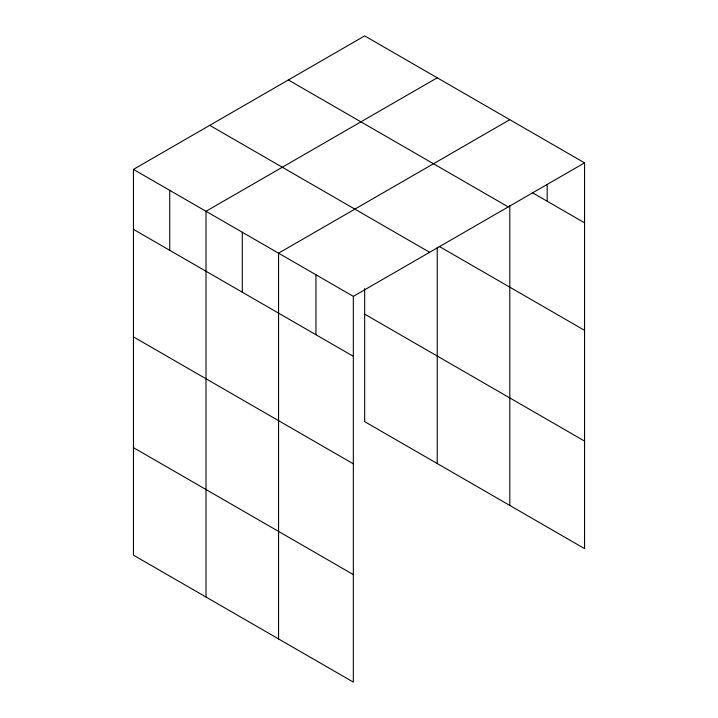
<?xml version="1.0" encoding="UTF-8"?>
<svg xmlns="http://www.w3.org/2000/svg" width="718" height="718" viewBox="0 0 718 718"><rect width="100%" height="100%" fill="white"/><g stroke="black" fill="none" stroke-linecap="round" stroke-linejoin="round"><path stroke-width="1.08" d="M509.798 205.42L509.798 505.436M133.44 169.394L353.337 296.354L353.337 682.1L133.44 555.149L133.44 169.394L364.663 35.9L584.56 162.851L584.56 548.606L364.663 421.645L364.663 288.663M437.226 77.795L206.003 211.289L206.003 597.044M509.798 119.691L278.566 253.185L278.566 638.939M353.337 296.354L584.56 162.851M532.801 192.945L584.56 222.822M288.358 79.958L508.254 206.91M439.138 246.373L584.56 330.334M209.746 125.345L429.642 252.296M364.663 314.143L584.56 441.094M133.44 229.365L353.337 356.316M133.44 336.877L353.337 463.828M133.44 447.637L353.337 574.588M547.179 184.58L547.179 201.237M437.226 247.486L437.226 463.541M315.956 274.77L315.956 334.741M242.289 232.237L242.289 292.208M169.726 190.342L169.726 250.313"/></g></svg>
